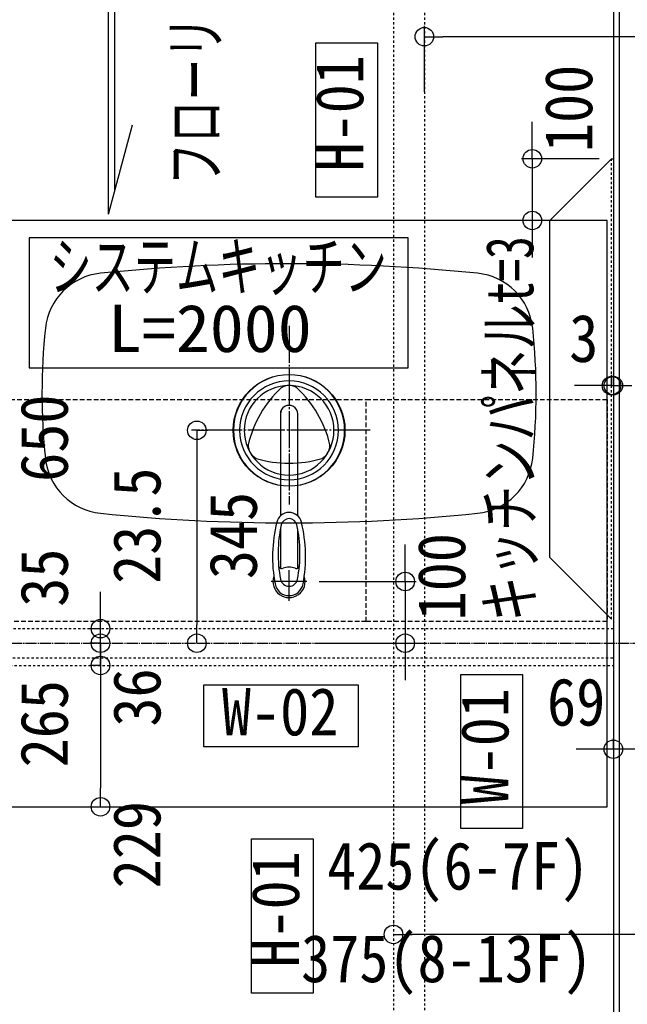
# Model space of a CAD drawing. Units: millimetres at full size, sheet at 1:30. Extents: x -17796 to 21385, y -23279 to 7734.
# Drawn here: x 18454 to 19438, y -2479 to -884 of the extents above; entities that cross this region are included whole.
import ezdxf
from ezdxf.enums import TextEntityAlignment as Align

# ---------------------------------------------------------------- set-up
doc = ezdxf.new("R2010")
doc.units = ezdxf.units.MM
doc.header["$LTSCALE"] = 30
for name, pattern in [('USER11', [0.25, 0.125, -0.125]), ('USER15', [30, 15, -5, 5, -5]), ('USER4', [0.78, 0.6, -0.06, 0.06, -0.06]), ('USER5', [0.375, 0.25, -0.125]), ('USER9', [2.3, 2, -0.1, 0.1, -0.1])]:
    doc.linetypes.add(name, pattern=pattern)
doc.layers.add('0-1_(W)電灯', color=253, linetype='Continuous', lineweight=18)
doc.layers.add('0-C_0_4P', color=4, linetype='Continuous', lineweight=18)
doc.styles.add('ＭＳ ゴシック', font='')
doc.styles.get('ＭＳ ゴシック').set_extended_font_data('MS Gothic')

msp = doc.modelspace()

# ---------------------------------------------------------------- linework, layer by layer
at = {"layer": '0-1_(W)電灯', "color": 3, "linetype": 'USER11'}
for p, q in [((19059.07, 214.96), (19059.07, -4289.04)), ((19109.07, 214.96), (19109.07, -4289.04))]:
    msp.add_line(p, q, dxfattribs=at)
at = {"layer": '0-1_(W)電灯', "color": 94}
for p, q in [((18607.98, -1161.42), (18607.98, -585.41)), ((18597.98, -1198.74), (18597.98, -622.73)), ((18597.98, -1198.74), (18636.8, -1053.85)), ((19312.07, -1755.04), (19412.07, -1855.04))]:
    msp.add_line(p, q, dxfattribs=at)
at = {"layer": '0-1_(W)電灯', "color": 171}
for p, q in [((19109.07, -1000.75), (19109.07, -893.76)), ((19454.07, -911.26), (19139.07, -911.26)), ((19412.07, -1476.69), (19412.07, -1459.19)), ((19415.07, -1476.69), (19415.07, -1459.19)), ((19382.07, -1476.69), (19352.07, -1476.69)), ((19412.07, -1476.69), (19415.07, -1476.69)), ((18584.81, -1840.54), (18584.81, -1810.54)), ((18584.81, -1864.04), (18584.81, -1834.04)), ((18584.81, -1870.54), (18567.31, -1870.54)), ((18584.81, -1894.04), (18584.81, -1870.54)), ((18584.81, -1894.04), (18567.31, -1894.04)), ((18584.81, -1930.04), (18567.31, -1930.04)), ((18584.81, -1930.04), (18567.31, -1930.04)), ((18584.81, -1924.04), (18584.81, -1954.04)), ((18584.81, -1960.04), (18584.81, -1990.04)), ((18584.81, -1960.04), (18584.81, -2129.04)), ((19415.07, -2065.85), (19415.07, -2048.35)), ((19385.07, -2065.85), (19355.07, -2065.85)), ((19484.07, -2065.85), (19415.07, -2065.85)), ((19454.07, -2065.85), (19424.07, -2065.85)), ((18584.81, -2159.04), (18602.31, -2159.04)), ((19059.07, -2345.85), (19059.07, -2348.35)), ((19454.07, -2365.85), (19089.07, -2365.85))]:
    msp.add_line(p, q, dxfattribs=at)
at = {"layer": '0-1_(W)電灯', "color": 7}
for p, q in [((19109.07, -911.26), (19139.07, -911.26)), ((19283.76, -1109.04), (19283.76, -1079.04)), ((19283.76, -1209.04), (19283.76, -1239.04)), ((19412.07, -1476.69), (19382.07, -1476.69)), ((19415.07, -1476.69), (19445.07, -1476.69)), ((18740.81, -1549.04), (18740.81, -1579.04)), ((19078.06, -1794.04), (19078.06, -1764.04)), ((18584.81, -1870.54), (18584.81, -1840.54)), ((18584.81, -1894.04), (18584.81, -1864.04)), ((18740.81, -1894.04), (18740.81, -1864.04)), ((18584.81, -1894.04), (18584.81, -1924.04)), ((19078.06, -1894.04), (19078.06, -1924.04)), ((18584.81, -1930.04), (18584.81, -1960.04)), ((18584.81, -1930.04), (18584.81, -1960.04)), ((19415.07, -2065.85), (19385.07, -2065.85)), ((18584.81, -2159.04), (18584.81, -2129.04)), ((19059.07, -2365.85), (19089.07, -2365.85))]:
    msp.add_line(p, q, dxfattribs=at)
at = {"layer": '0-1_(W)電灯', "color": 4}
for p, q in [((19283.76, -1079.04), (19283.76, -1049.04)), ((19392.07, -1109.04), (19266.26, -1109.04)), ((19283.76, -1109.04), (19283.76, -1209.04)), ((19392.07, -1209.04), (19266.26, -1209.04)), ((19283.76, -1239.04), (19283.76, -1269.04)), ((18740.81, -1549.04), (18758.31, -1549.04)), ((18740.81, -1579.04), (18740.81, -1864.04)), ((19078.06, -1764.04), (19078.06, -1734.04)), ((18939.03, -1794.04), (19095.56, -1794.04)), ((19078.06, -1794.04), (19078.06, -1894.04)), ((18740.81, -1894.04), (18758.31, -1894.04)), ((18939.03, -1894.04), (19095.56, -1894.04)), ((19078.06, -1924.04), (19078.06, -1954.04))]:
    msp.add_line(p, q, dxfattribs=at)
at = {"layer": '0-1_(W)電灯', "color": 211, "linetype": 'USER11'}
msp.add_line((19412.07, -1855.04), (19412.07, -1109.04), dxfattribs=at)
at = {"layer": '0-1_(W)電灯', "color": 211}
msp.add_line((19412.07, -1109.04), (19415.07, -1109.04), dxfattribs=at)
at = {"layer": '0-1_(W)電灯'}
for p, q in [((19405.07, -1209.04), (17415.07, -1209.04)), ((19405.07, -1859.04), (19405.07, -1209.04)), ((18876.03, -1522.52), (18876.03, -1687.66)), ((18904.03, -1687.66), (18904.03, -1522.52)), ((18876.03, -1708.88), (18876.03, -1772.63)), ((18904.03, -1772.63), (18904.03, -1708.88))]:
    msp.add_line(p, q, dxfattribs=at)
at = {"layer": '0-1_(W)電灯', "linetype": 'USER9'}
for p, q in [((18890.07, -1379.8), (18890.07, -1669.04)), ((19021.37, -1549.04), (18731.94, -1549.04))]:
    msp.add_line(p, q, dxfattribs=at)
at = {"layer": '0-1_(W)電灯', "linetype": 'USER15'}
for p, q in [((18890.03, -1825.08), (18890.03, -1775.48)), ((18919.03, -1794.04), (18861.03, -1794.04))]:
    msp.add_line(p, q, dxfattribs=at)
at = {"layer": '0-1_(W)電灯', "color": 54, "linetype": 'USER4'}
msp.add_line((17106.14, -1894.04), (19514.15, -1894.04), dxfattribs=at)
at = {"layer": '0-1_(W)電灯', "color": 2}
for points in [[(18933.17, -1171.22), (18933.17, -921.22), (19033.17, -921.22), (19033.17, -1171.22)], [(19168.16, -2194.48), (19168.16, -1944.48), (19268.16, -1944.48), (19268.16, -2194.48)], [(19001.86, -2061.69), (18751.86, -2061.69), (18751.86, -1961.69), (19001.86, -1961.69)], [(18829.21, -2461.12), (18829.21, -2211.12), (18929.21, -2211.12), (18929.21, -2461.12)]]:
    msp.add_lwpolyline(points, close=True, dxfattribs=at)
at = {"layer": '0-1_(W)電灯', "color": 94}
msp.add_lwpolyline([(19312.07, -1755.04), (19312.07, -1209.04), (19412.07, -1109.04)], dxfattribs=at)
at = {"layer": '0-1_(W)電灯'}
msp.add_lwpolyline([(17408.07, -1209.04), (17321.07, -1209.04), (17315.07, -1215.04), (17315.07, -2153.04), (17321.07, -2159.04), (19405.07, -2159.04), (19405.07, -1859.04)], dxfattribs=at)
at = {"layer": '0-1_(W)電灯', "color": 4, "linetype": 'USER11'}
msp.add_lwpolyline([(17328.07, -1219.04), (17328.07, -1930.04), (19415.07, -1930.04)], dxfattribs=at)
at = {"layer": '0-1_(W)電灯', "color": 30, "linetype": 'USER11'}
msp.add_lwpolyline([(19415.07, -1870.54), (17387.57, -1870.54), (17387.57, -1231.54), (17340.57, -1231.54), (17340.57, -1917.54), (19415.07, -1917.54)], dxfattribs=at)
at = {"layer": '0-1_(W)電灯', "color": 6}
msp.add_lwpolyline([(19082.65, -1237.22), (18469.31, -1237.22), (18469.31, -1447.62), (19082.65, -1447.62)], close=True, dxfattribs=at)
at = {"layer": '0-1_(W)電灯', "color": 2, "linetype": 'USER5'}
msp.add_lwpolyline([(19015.07, -1859.04), (18315.07, -1859.04), (18315.07, -1499.04), (19015.07, -1499.04)], dxfattribs=at)
msp.add_lwpolyline([(19405.07, -1859.04), (19015.07, -1859.04), (19015.07, -1499.04), (19405.07, -1499.04)], close=True, dxfattribs=at)
at = {"layer": '0-1_(W)電灯', "color": 171}
msp.add_lwpolyline([(18584.81, -1930.04), (18584.81, -1894.04), (18567.31, -1894.04)], dxfattribs=at)
at = {"layer": '0-1_(W)電灯', "color": 7}
for centre in [(19109.07, -911.26), (19283.76, -1109.04), (19283.76, -1209.04), (19412.07, -1476.69), (19415.07, -1476.69), (18740.81, -1549.04), (19078.06, -1794.04), (18584.81, -1870.54), (18584.81, -1894.04), (18584.81, -1894.04), (18740.81, -1894.04), (19078.06, -1894.04), (18584.81, -1930.04), (18584.81, -1930.04), (19415.07, -2065.85), (18584.81, -2159.04), (19059.07, -2365.85)]:
    msp.add_circle(centre, 15, dxfattribs=at)
at = {"layer": '0-1_(W)電灯'}
msp.add_circle((18890.07, -1549.04), 90.5, dxfattribs=at)
for centre, radius, start, end in [((18890.07, -4279.04), 3000, 84.16201, 95.83799), ((18595.09, -1394.09), 100, 95.83799, 173.94344), ((19185.05, -1394.09), 100, 6.05656, 84.16201), ((19490.07, -1489.04), 1000, 173.94344, 186.05656), ((18290.07, -1489.04), 1000, 353.94344, 6.05656), ((18890.07, -1549.04), 90, 0, 180), ((18890.07, -1549.04), 80, 0, 180), ((18890.07, -1549.04), 72.6, 0, 180), ((19004.06, -1614.85), 185.02, 133.25922, 166.74075), ((18890.07, -1500.64), 24.2, 58.04452, 121.95548), ((18776.08, -1614.86), 185.02, 13.25936, 46.74067), ((18890.03, -1522.28), 14, 358.74866, 181.25134), ((18890.07, -1549.04), 90, 180, 0), ((18890.07, -1549.04), 80, 180, 0), ((18890.07, -1549.04), 72.6, 180, 0), ((18848.15, -1573.24), 24.2, 178.04482, 241.95536), ((18931.98, -1573.24), 24.2, 298.04443, 1.95539), ((18595.09, -1584), 100, 186.05656, 264.16201), ((18890.07, -1417.42), 185.02, 253.25923, 286.74077), ((19185.05, -1584), 100, 275.83799, 353.94344), ((18890.07, 1300.96), 3000, 264.16201, 275.83799), ((18890.03, -1702.69), 20.55, 13.62145, 166.37855), ((19103.31, -1754.38), 240, 166.37855, 190.48233), ((19092.35, -1748.94), 220, 167.78385, 190.84315), ((18890.03, -1705.14), 12.99, 12.21615, 167.78385), ((18687.71, -1748.94), 220, 349.15685, 12.21615), ((18676.75, -1754.38), 240, 349.51767, 13.62145), ((18878.21, -1768.13), 5, 185.12106, 294.69361), ((18890.03, -1793.84), 23.29, 65.30639, 114.69361), ((18901.85, -1768.13), 5, 245.30639, 354.87894), ((18890.03, -1794.04), 26, 161.48578, 18.51422), ((18890.03, -1793.84), 23.1, 190.48233, 349.51767), ((18890.03, -1787.69), 14, 190.84315, 349.15685)]:
    msp.add_arc(centre, radius, start, end, dxfattribs=at)
msp.add_ellipse((18890.03, -1522.52), major_axis=(14, 0), ratio=0.994522, start_param=6.2831853, end_param=9.424778, dxfattribs=at)
at = {"layer": '0-C_0_4P'}
for p, q in [((19415.07, 2430.96), (19415.07, -4319.04)), ((19424.57, 2430.96), (19424.57, -4319.04))]:
    msp.add_line(p, q, dxfattribs=at)

# ---------------------------------------------------------------- texts
at = {"layer": '0-1_(W)電灯', "color": 94, "style": 'ＭＳ ゴシック'}
for s, width, p in [('フローリング方向', 0.65, (18799.69, -1151.54)), ('キッチンパネルt=3', 0.7, (19308.47, -1859.04))]:
    msp.add_text(s, height=76.97, rotation=90, dxfattribs=dict(at, width=width)).set_placement(p, align=Align.BOTTOM_LEFT)
at = {"layer": '0-1_(W)電灯', "color": 2, "style": 'ＭＳ ゴシック', "width": 0.9}
for s, p in [('H-01', (19033.36, -1129.65)), ('W-01', (19268.34, -2155.19)), ('H-01', (18929.4, -2419.55))]:
    msp.add_text(s, height=76.97, rotation=90, dxfattribs=at).set_placement(p, align=Align.BOTTOM_LEFT)
at = {"layer": '0-1_(W)電灯', "color": 9, "style": 'ＭＳ ゴシック', "width": 0.9}
for s, p in [('100', (19403.94, -1098.13)), ('650', (18555, -1632.53)), ('23.5', (18705, -1797.86)), ('345', (18861, -1790.12)), ('100', (19198.25, -1856.91)), ('35', (18555, -1834.91)), ('36', (18705, -2029.07)), ('265', (18555, -2095.12)), ('229', (18705, -2291.17))]:
    msp.add_text(s, height=76.97, rotation=90, dxfattribs=at).set_placement(p, align=Align.BOTTOM_LEFT)
at = {"layer": '0-1_(W)電灯', "color": 6, "style": 'ＭＳ ゴシック'}
for s, width, p in [('システムキッチン', 0.65, (18502.3, -1345.35)), ('L=2000', 1.05, (18596.86, -1445.35))]:
    msp.add_text(s, height=76.97, dxfattribs=dict(at, width=width)).set_placement(p, align=Align.BOTTOM_LEFT)
at = {"layer": '0-1_(W)電灯', "color": 9, "style": 'ＭＳ ゴシック', "width": 0.9}
for s, p in [('3', (19343.6, -1461.49)), ('69', (19307.64, -2050.66)), ('425(6-7F)', (18951.62, -2316.37)), ('375(8-13F)', (18909.58, -2466.37))]:
    msp.add_text(s, height=76.97, dxfattribs=at).set_placement(p, align=Align.BOTTOM_LEFT)
at = {"layer": '0-1_(W)電灯', "color": 2, "style": 'ＭＳ ゴシック', "width": 0.9}
msp.add_text('W-02', height=76.97, dxfattribs=at).set_placement((18781.36, -2066.49), align=Align.BOTTOM_LEFT)

doc.saveas('drawing.dxf')
